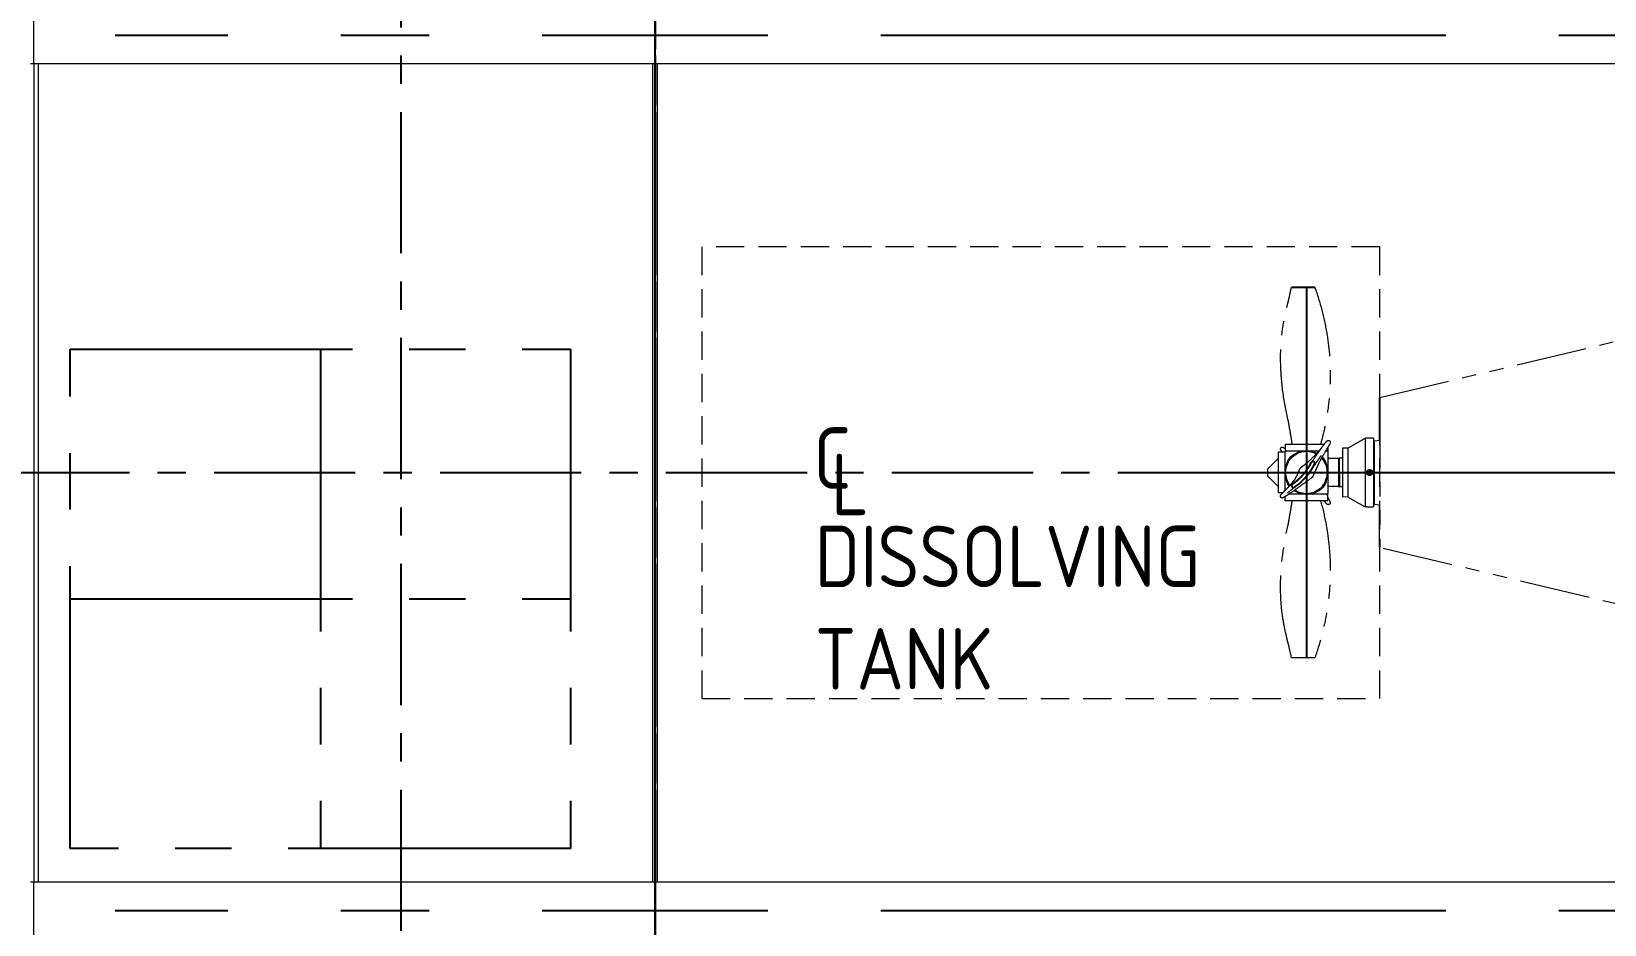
# Model space of a CAD drawing. Header units: inches. Extents: x 0 to 4731, y 0 to 1632.
# Drawn here: x 277.9 to 445, y 1122.7 to 1217.6 of the extents above; entities that cross this region are included whole.
import ezdxf

# ---------------------------------------------------------------- set-up
doc = ezdxf.new("R2010")
doc.units = ezdxf.units.IN
doc.header["$LTSCALE"] = 48
doc.header["$MEASUREMENT"] = 0
for name, pattern in [('CENTER', [2, 1.25, -0.25, 0.25, -0.25]), ('HIDDEN', [0.375, 0.25, -0.125]), ('PHANTOM2', [1.25, 0.625, -0.125, 0.125, -0.125, 0.125, -0.125])]:
    doc.linetypes.add(name, pattern=pattern)
for name, color, linetype, lineweight in [('AM_11', 92, 'PHANTOM2', 25), ('AM_6', 140, 'Continuous', 35), ('AM_7', 142, 'CENTER', 25), ('Equipment-AM_0', 7, 'Continuous', 50), ('Equipment-AM_11', 92, 'PHANTOM2', 25), ('Equipment-AM_3', 6, 'HIDDEN', 25), ('Equipment-AM_5', 92, 'Continuous', 25), ('Equipment-AM_7', 142, 'CENTER', 25)]:
    doc.layers.add(name, color=color, linetype=linetype, lineweight=lineweight)
doc.styles.add('SLDTEXTSTYLE0', font='ISOCP', dxfattribs={"width": 0.96})
doc.styles.get("Standard").update_dxf_attribs({"font": 'ROMANS.SHX', "width": 0.7})
doc.dimstyles.new('METSOPOWER_ANSI$2', dxfattribs={"dimtxt": 0.12, "dimasz": 0.12, "dimexe": 0.1, "dimexo": 0.05, "dimgap": 0.06, "dimtad": 1, "dimzin": 12, "dimdsep": 46, "dimlunit": 3, "dimtxsty": 'Standard', "dimcen": 0, "dimclrd": 256, "dimclre": 256, "dimclrt": 140, "dimadec": 0, "dimazin": 2, "dimtp": 0.1, "dimtm": 0.1, "dimtfac": 0.71, "dimtmove": 0, "dimatfit": 3, "dimfxl": 1, "dimtzin": 7, "dimlwd": -1, "dimlwe": -1, "dimarcsym": 1})
doc.dimstyles.new('VALMET_ANSI$2', dxfattribs={"dimtxt": 0.12, "dimasz": 0.12, "dimexe": 0.1, "dimexo": 0.05, "dimgap": 0.06, "dimtad": 1, "dimdec": 5, "dimzin": 7, "dimdsep": 46, "dimlunit": 4, "dimtxsty": 'Standard', "dimcen": 0, "dimclrd": 256, "dimclre": 256, "dimclrt": 140, "dimadec": 0, "dimazin": 2, "dimtp": 0.1, "dimtm": 0.1, "dimtfac": 0.71, "dimtdec": 5, "dimtofl": 0, "dimtmove": 0, "dimatfit": 3, "dimfxl": 1, "dimfrac": 2, "dimtolj": 1, "dimtzin": 7, "dimlwd": -1, "dimlwe": -1, "dimarcsym": 1})

# ---------------------------------------------------------------- blocks, each defined once
blk = doc.blocks.new('SW_SYMBOL_MOD_CL')
at = {"layer": 'AM_6', "color": 0, "char_height": 1322, "attachment_point": 5, "style": 'SLDTEXTSTYLE0'}
for s, insert in [('C', (756, 1134)), ('L', (1134, 567))]:
    blk.add_mtext(s, dxfattribs=dict(at, insert=insert))
blk = doc.blocks.new('*U371')
at = {"layer": 'AM_7', "color": 0, "transparency": 16777216}
blk.add_line((0, -120.12), (0, -24), dxfattribs=at)
blk = doc.blocks.new('*U420')
at = {"layer": 'AM_7', "color": 0, "transparency": 16777216}
blk.add_line((0, 24), (0, 120.12), dxfattribs=at)
blk = doc.blocks.new('*U366')
at = {"layer": 'AM_7', "color": 0, "linetype": 'Continuous', "transparency": 16777216}
for p, q in [((0, -12), (0, 12)), ((-12, 0), (12, 0))]:
    blk.add_line(p, q, dxfattribs=at)
at = {"layer": 'AM_7', "color": 0, "transparency": 16777216}
for p, q in [((-129.37, 0), (-24, 0)), ((24, 0), (120.12, 0)), ((0, -120.12), (0, -24))]:
    blk.add_line(p, q, dxfattribs=at)
blk = doc.blocks.new('*U367')
at = {"layer": 'AM_7', "color": 0, "transparency": 16777216}
for p, q in [((0, 24), (0, 120.12)), ((-129.37, 0), (-24, 0)), ((24, 0), (120.12, 0))]:
    blk.add_line(p, q, dxfattribs=at)
at = {"layer": 'AM_7', "color": 0, "linetype": 'Continuous', "transparency": 16777216}
for p, q in [((0, -12), (0, 12)), ((-12, 0), (12, 0))]:
    blk.add_line(p, q, dxfattribs=at)
blk = doc.blocks.new('ryfgyh')
at = {"layer": 'AM_11', "lineweight": 18, "ltscale": 0.25}
for p, q in [((424.47, 1852.81, -0.01), (462.21, 1849.63, -0.01)), ((410.75, 1849.32, -0.01), (412.19, 1850.04, -0.01)), ((412.4, 1850.68, -0.01), (411.05, 1846.56, -0.01)), ((413.11, 1850.44, -0.01), (412.4, 1850.68, -0.01)), ((413.38, 1851.25, -0.01), (413.15, 1850.58, -0.01)), ((413.15, 1850.58, -0.01), (416.57, 1849.45, -0.01)), ((413.38, 1851.25, -0.01), (417.33, 1849.95, -0.01)), ((410.75, 1849.32, -0.01), (410.53, 1848.64, -0.01)), ((410.53, 1848.64, -0.01), (411.26, 1847.2, -0.01)), ((412.23, 1847.78, -0.01), (412.64, 1849, -0.01)), ((418.28, 1848.02, -0.01), (417.2, 1848.37, -0.01)), ((417.25, 1849.23, -0.01), (417.46, 1849.16, -0.01)), ((419.04, 1848.95, -0.01), (417.42, 1844.01, -0.01)), ((417.57, 1849.5, -0.01), (417.46, 1849.16, -0.01)), ((419.58, 1848.77, -0.01), (417.96, 1843.83, -0.01)), ((419.58, 1848.77, -0.01), (419.04, 1848.95, -0.01)), ((421.66, 1849.21, -0.01), (419.37, 1842.25, -0.01)), ((419.58, 1848.77, -0.01), (421.66, 1849.21, -0.01)), ((422.48, 1848.93, -0.01), (420.19, 1841.98, -0.01)), ((422.47, 1848.64, -0.01), (420.35, 1842.23, -0.01)), ((421.81, 1849.16, -0.01), (421.66, 1849.21, -0.01)), ((422.44, 1848.57, -0.01), (422.37, 1848.6, -0.01)), ((422.48, 1848.93, -0.01), (422.4, 1848.96, -0.01)), ((422.47, 1848.64, -0.01), (423.07, 1848.51, -0.01)), ((416.94, 1847.58, -0.01), (416.53, 1846.36, -0.01)), ((418.28, 1848.02, -0.01), (417.36, 1845.21, -0.01)), ((418.37, 1848.03, -0.01), (417.43, 1845.15, -0.01)), ((418.28, 1848.02, -0.01), (418.37, 1848.03, -0.01)), ((418.7, 1847.92, -0.01), (418.37, 1848.03, -0.01)), ((411.51, 1846.41, -0.01), (411.05, 1846.56, -0.01)), ((411.49, 1845.53, -0.01), (411.64, 1845.96, -0.01)), ((415.79, 1844.11, -0.01), (411.49, 1845.53, -0.01)), ((416.01, 1844.78, -0.01), (412.07, 1846.08, -0.01)), ((417.36, 1845.21, -0.01), (416.27, 1845.57, -0.01)), ((417.36, 1845.21, -0.01), (417.43, 1845.15, -0.01)), ((417.76, 1845.04, -0.01), (417.43, 1845.15, -0.01)), ((415.79, 1844.11, -0.01), (416.01, 1844.78, -0.01)), ((417.96, 1843.83, -0.01), (417.42, 1844.01, -0.01)), ((417.96, 1843.83, -0.01), (419.37, 1842.25, -0.01)), ((419.52, 1842.2, -0.01), (419.37, 1842.25, -0.01)), ((420.19, 1841.98, -0.01), (420.11, 1842, -0.01)), ((420.37, 1842.29, -0.01), (420.3, 1842.32, -0.01)), ((420.35, 1842.23, -0.01), (420.92, 1841.97, -0.01)), ((451.74, 1817.82, -0.01), (419.48, 1837.68, -0.01)), ((409.28, 1828.7, -0.01), (406.92, 1829.48, -0.01))]:
    blk.add_line(p, q, dxfattribs=at)
at = {"layer": 'AM_11'}
blk.add_circle((420.96, 1845.58, -0.01), 0.197, dxfattribs=at)
for centre, radius, start, end in [((413.57, 1848.69, -0.01), 1.87, 99.1456, 103.4981), ((414.58, 1847.68, -0.01), 2.26, 43.7876, 199.7659), ((414.58, 1847.68, -0.01), 2.26, 217.7134, 26.0323), ((411.06, 1852.94, -0.01), 6.2, 301.8901, 314.5257), ((415.55, 1848.38, -0.01), 0.197, 314.5257, 134.5257), ((416, 1847.89, -0.01), 1.87, 40.0533, 44.4058), ((412.83, 1846.79, -0.01), 0.197, 106.0257, 207.6517), ((412.83, 1846.79, -0.01), 0.197, 207.6517, 286.0257), ((411.06, 1852.94, -0.01), 6.2, 286.0257, 298.6613), ((411.06, 1852.94, -0.01), 6.59, 286.0257, 291.826), ((411.06, 1852.94, -0.01), 6.59, 291.826, 314.5257), ((411.06, 1852.94, -0.01), 6.2, 298.6613, 301.8901), ((415.6, 1846.67, -0.01), 1.87, 279.1456, 283.4981)]:
    blk.add_arc(centre, radius, start, end, dxfattribs=at)
at = {"layer": 'AM_11', "lineweight": 18, "ltscale": 0.25}
for points in [[(418.54, 1865.71, -0.01), (418.77, 1866.09, -0.01), (419, 1866.48, -0.01), (419.23, 1866.87, -0.01)], [(412.86, 1850.53, -0.01), (412.83, 1850.59, -0.01), (412.8, 1850.66, -0.01), (412.77, 1850.72, -0.01)], [(414.35, 1848.43, -0.01), (414.42, 1848.45, -0.01), (414.5, 1848.48, -0.01), (414.58, 1848.51, -0.01)], [(412.52, 1846.88, -0.01), (412.59, 1846.91, -0.01), (412.67, 1846.94, -0.01), (412.76, 1846.97, -0.01)], [(414.82, 1846.93, -0.01), (414.43, 1846.8, -0.01), (414.05, 1846.69, -0.01), (413.7, 1846.58, -0.01)], [(406.92, 1829.48, -0.01), (406.97, 1829.93, -0.01), (407.02, 1830.38, -0.01), (407.05, 1830.82, -0.01)]]:
    blk.add_open_spline(points, degree=3, dxfattribs=at)
for points, knots in [([(414.49, 1853.66, -0.01), (414.58, 1854.65, -0.01), (414.71, 1855.65, -0.01), (415.08, 1857.62, -0.01), (415.32, 1858.59, -0.01), (415.88, 1860.44, -0.01), (416.2, 1861.32, -0.01), (416.9, 1862.89, -0.01), (417.26, 1863.59, -0.01), (417.79, 1864.51, -0.01), (417.94, 1864.76, -0.01), (418.24, 1865.24, -0.01), (418.4, 1865.49, -0.01), (418.54, 1865.71, -0.01)], [0, 0, 0, 0, 7.653732, 7.653732, 15.300348, 15.300348, 22.393792, 22.393792, 28.40915, 28.40915, 30.624819, 30.624819, 32.850872, 32.850872, 32.850872, 32.850872]), ([(421.59, 1866.1, -0.01), (421.6, 1865.27, -0.01), (421.59, 1864.42, -0.01), (421.48, 1862.75, -0.01), (421.39, 1861.92, -0.01), (421.15, 1860.32, -0.01), (421, 1859.55, -0.01), (420.64, 1858.07, -0.01), (420.44, 1857.36, -0.01), (419.98, 1855.98, -0.01), (419.72, 1855.31, -0.01), (419.17, 1854, -0.01), (418.86, 1853.36, -0.01), (418.21, 1852.11, -0.01), (417.86, 1851.49, -0.01), (417.31, 1850.62, -0.01), (417.13, 1850.34, -0.01), (416.95, 1850.07, -0.01)], [0, 0, 0, 0, 6.979555, 6.979555, 13.589523, 13.589523, 19.605925, 19.605925, 25.238521, 25.238521, 30.698867, 30.698867, 36.177533, 36.177533, 41.846552, 41.846552, 44.568185, 44.568185, 44.568185, 44.568185]), ([(414.1, 1851.01, -0.01), (414.2, 1851.65, -0.01), (414.3, 1852.29, -0.01), (414.41, 1853.06, -0.01), (414.43, 1853.19, -0.01), (414.46, 1853.41, -0.01), (414.47, 1853.51, -0.01), (414.49, 1853.62, -0.01), (414.49, 1853.64, -0.01), (414.49, 1853.66, -0.01), (414.49, 1853.67, -0.01), (414.49, 1853.68, -0.01), (414.5, 1853.69, -0.01), (414.5, 1853.69, -0.01), (414.5, 1853.69, -0.01), (414.5, 1853.69, -0.01)], [0, 0, 0, 0, 5.000867, 5.000867, 6.021701, 6.021701, 6.787566, 6.787566, 6.931145, 6.931145, 6.993671, 6.993671, 7.02494, 7.02494, 7.030177, 7.030177, 7.030177, 7.030177]), ([(424.47, 1852.81, -0.01), (424.46, 1852.79, -0.01), (424.41, 1852.64, -0.01), (424.32, 1852.35, -0.01), (424.22, 1852.02, -0.01), (424.06, 1851.54, -0.01), (423.86, 1850.92, -0.01), (423.66, 1850.33, -0.01), (423.43, 1849.62, -0.01), (423.17, 1848.83, -0.01), (422.92, 1848.05, -0.01), (422.63, 1847.18, -0.01), (422.34, 1846.3, -0.01), (422.05, 1845.42, -0.01), (421.76, 1844.51, -0.01), (421.47, 1843.64, -0.01), (421.18, 1842.77, -0.01), (420.9, 1841.94, -0.01), (420.66, 1841.18, -0.01), (420.41, 1840.43, -0.01), (420.19, 1839.77, -0.01), (420.01, 1839.23, -0.01), (419.83, 1838.69, -0.01), (419.69, 1838.28, -0.01), (419.6, 1838.01, -0.01), (419.52, 1837.79, -0.01), (419.48, 1837.68, -0.01), (419.48, 1837.68, -0.01)], [3.162767, 3.162767, 3.162767, 3.162767, 3.494281, 3.494281, 3.494281, 3.864937, 3.864937, 3.864937, 4.218341, 4.218341, 4.218341, 4.571649, 4.571649, 4.571649, 4.924836, 4.924836, 4.924836, 5.277871, 5.277871, 5.277871, 5.630759, 5.630759, 5.630759, 5.983556, 5.983556, 5.983556, 6.283185, 6.283185, 6.283185, 6.283185]), ([(423.03, 1848.52, -0.01), (423.15, 1848.88, -0.01), (423.26, 1849.22, -0.01), (423.37, 1849.55, -0.01), (423.62, 1850.28, -0.01), (423.83, 1850.92, -0.01), (424, 1851.44, -0.01), (424.17, 1851.95, -0.01), (424.3, 1852.33, -0.01), (424.38, 1852.56, -0.01), (424.43, 1852.73, -0.01), (424.46, 1852.81, -0.01), (424.47, 1852.81, -0.01), (424.47, 1852.81, -0.01), (424.47, 1852.81, -0.01), (424.47, 1852.81, -0.01)], [2.0172, 2.0172, 2.0172, 2.0172, 2.175146, 2.175146, 2.175146, 2.528546, 2.528546, 2.528546, 2.881984, 2.881984, 2.881984, 3.141593, 3.141593, 3.141593, 3.162767, 3.162767, 3.162767, 3.162767]), ([(412.64, 1849, -0.01), (412.66, 1849.06, -0.01), (412.68, 1849.13, -0.01), (412.73, 1849.27, -0.01), (412.75, 1849.34, -0.01), (412.79, 1849.47, -0.01), (412.81, 1849.54, -0.01), (412.86, 1849.68, -0.01), (412.88, 1849.74, -0.01), (412.92, 1849.87, -0.01), (412.95, 1849.94, -0.01), (412.99, 1850.07, -0.01), (413.01, 1850.12, -0.01), (413.03, 1850.2, -0.01), (413.04, 1850.24, -0.01), (413.06, 1850.3, -0.01), (413.07, 1850.32, -0.01), (413.09, 1850.37, -0.01), (413.1, 1850.4, -0.01), (413.11, 1850.44, -0.01), (413.12, 1850.46, -0.01), (413.13, 1850.5, -0.01), (413.13, 1850.51, -0.01), (413.13, 1850.51, -0.01)], [-7.209113, -7.209113, -7.209113, -7.209113, -6.686993, -6.686993, -6.164873, -6.164873, -5.595417, -5.595417, -5.02596, -5.02596, -4.311666, -4.311666, -3.597372, -3.597372, -3.090035, -3.090035, -2.582697, -2.582697, -1.937023, -1.937023, -1.291349, -1.291349, 0, 0, 0, 0]), ([(412.77, 1850.72, -0.01), (412.77, 1850.73, -0.01), (412.76, 1850.74, -0.01), (412.76, 1850.76, -0.01), (412.75, 1850.77, -0.01), (412.75, 1850.8, -0.01), (412.75, 1850.8, -0.01), (412.75, 1850.82, -0.01), (412.75, 1850.82, -0.01), (412.75, 1850.83, -0.01), (412.75, 1850.84, -0.01), (412.75, 1850.84, -0.01), (412.75, 1850.85, -0.01), (412.75, 1850.85, -0.01), (412.75, 1850.85, -0.01), (412.75, 1850.86, -0.01), (412.75, 1850.86, -0.01), (412.75, 1850.86, -0.01), (412.75, 1850.87, -0.01), (412.75, 1850.87, -0.01), (412.75, 1850.88, -0.01), (412.75, 1850.89, -0.01), (412.75, 1850.9, -0.01), (412.76, 1850.93, -0.01), (412.77, 1850.95, -0.01), (412.79, 1850.98, -0.01), (412.8, 1851, -0.01), (412.83, 1851.03, -0.01), (412.85, 1851.04, -0.01), (412.89, 1851.06, -0.01), (412.9, 1851.06, -0.01), (412.91, 1851.06, -0.01), (412.91, 1851.06, -0.01), (412.91, 1851.06, -0.01), (412.92, 1851.06, -0.01), (412.92, 1851.07, -0.01), (412.92, 1851.07, -0.01), (412.93, 1851.07, -0.01), (412.93, 1851.07, -0.01), (412.94, 1851.07, -0.01), (412.94, 1851.07, -0.01), (412.95, 1851.06, -0.01), (412.96, 1851.06, -0.01), (412.98, 1851.06, -0.01), (412.98, 1851.06, -0.01), (413, 1851.05, -0.01), (413.01, 1851.04, -0.01), (413.03, 1851.03, -0.01), (413.04, 1851.02, -0.01), (413.09, 1850.97, -0.01), (413.13, 1850.93, -0.01), (413.2, 1850.85, -0.01), (413.22, 1850.83, -0.01), (413.23, 1850.81, -0.01)], [0, 0, 0, 0, 0.737578, 0.737578, 1.29119, 1.29119, 1.485795, 1.485795, 1.579648, 1.579648, 1.616724, 1.616724, 1.635225, 1.635225, 1.653768, 1.653768, 1.672344, 1.672344, 1.690911, 1.690911, 1.728403, 1.728403, 1.803313, 1.803313, 2.103496, 2.103496, 2.41165, 2.41165, 2.804965, 2.804965, 2.891471, 2.891471, 2.90998, 2.90998, 2.928549, 2.928549, 2.947177, 2.947177, 2.965788, 2.965788, 3.003386, 3.003386, 3.078225, 3.078225, 3.377259, 3.377259, 3.750925, 3.750925, 4.871392, 4.871392, 8.233437, 8.233437, 9.167797, 9.167797, 9.167797, 9.167797]), ([(415.43, 1848.53, -0.01), (415.81, 1848.82, -0.01), (416.16, 1849.09, -0.01), (416.75, 1849.53, -0.01), (417, 1849.71, -0.01), (417.37, 1849.97, -0.01), (417.5, 1850.07, -0.01), (417.64, 1850.15, -0.01), (417.67, 1850.17, -0.01), (417.72, 1850.19, -0.01), (417.74, 1850.2, -0.01), (417.76, 1850.2, -0.01), (417.78, 1850.21, -0.01), (417.82, 1850.21, -0.01), (417.85, 1850.2, -0.01), (417.89, 1850.18, -0.01), (417.91, 1850.18, -0.01), (417.94, 1850.15, -0.01), (417.97, 1850.12, -0.01), (418, 1850.06, -0.01), (418, 1850.03, -0.01), (418, 1849.98, -0.01), (418, 1849.96, -0.01), (417.99, 1849.93, -0.01), (417.98, 1849.92, -0.01), (417.97, 1849.89, -0.01), (417.96, 1849.88, -0.01), (417.93, 1849.84, -0.01), (417.91, 1849.81, -0.01), (417.8, 1849.71, -0.01), (417.69, 1849.61, -0.01), (417.54, 1849.48, -0.01)], [0, 0, 0, 0, 6.995978, 6.995978, 13.62516, 13.62516, 19.677384, 19.677384, 22.584203, 22.584203, 23.212089, 23.212089, 23.684226, 23.684226, 24.084161, 24.084161, 24.272384, 24.272384, 24.626608, 24.626608, 24.980767, 24.980767, 25.333398, 25.333398, 25.749267, 25.749267, 26.59786, 26.59786, 29.139566, 29.139566, 34.936509, 34.936509, 34.936509, 34.936509]), ([(414.43, 1849.94, -0.01), (414.36, 1849.94, -0.01), (414.29, 1849.94, -0.01), (414.16, 1849.94, -0.01), (414.09, 1849.93, -0.01), (413.95, 1849.91, -0.01), (413.88, 1849.9, -0.01), (413.73, 1849.86, -0.01), (413.63, 1849.83, -0.01), (413.44, 1849.75, -0.01), (413.36, 1849.71, -0.01), (413.22, 1849.61, -0.01), (413.16, 1849.56, -0.01), (413.04, 1849.46, -0.01), (412.98, 1849.4, -0.01), (412.9, 1849.28, -0.01), (412.86, 1849.22, -0.01), (412.8, 1849.12, -0.01), (412.78, 1849.07, -0.01), (412.77, 1849.03, -0.01)], [2.052584, 2.052584, 2.052584, 2.052584, 2.543291, 2.543291, 3.04271, 3.04271, 3.54213, 3.54213, 4.243281, 4.243281, 4.944433, 4.944433, 5.501463, 5.501463, 6.058494, 6.058494, 6.568214, 6.568214, 6.897985, 6.897985, 6.897985, 6.897985]), ([(414, 1848.21, -0.01), (414.06, 1848.27, -0.01), (414.12, 1848.32, -0.01), (414.19, 1848.36, -0.01), (414.24, 1848.39, -0.01), (414.29, 1848.41, -0.01), (414.35, 1848.43, -0.01)], [0, 0, 0, 0, 0.5061072, 0.5061072, 0.5061072, 0.8602727, 0.8602727, 0.8602727, 0.8602727]), ([(414.58, 1848.51, -0.01), (414.61, 1848.51, -0.01), (414.63, 1848.52, -0.01), (414.72, 1848.55, -0.01), (414.79, 1848.58, -0.01), (415.07, 1848.68, -0.01), (415.28, 1848.77, -0.01), (415.95, 1849.09, -0.01), (416.42, 1849.35, -0.01), (416.87, 1849.63, -0.01), (416.95, 1849.68, -0.01), (417.03, 1849.73, -0.01)], [0, 0, 0, 0, 0.449507, 0.449507, 1.797254, 1.797254, 5.841303, 5.841303, 14.80828, 14.80828, 17.264303, 17.264303, 17.264303, 17.264303]), ([(416.61, 1848.9, -0.01), (416.61, 1848.9, -0.01), (416.6, 1848.89, -0.01), (416.54, 1848.85, -0.01), (416.48, 1848.8, -0.01), (416.29, 1848.66, -0.01), (416.15, 1848.55, -0.01), (415.8, 1848.28, -0.01), (415.57, 1848.1, -0.01), (415.29, 1847.88, -0.01), (415.25, 1847.85, -0.01), (415.21, 1847.81, -0.01)], [14.726358, 14.726358, 14.726358, 14.726358, 15.953512, 15.953512, 18.610397, 18.610397, 22.145019, 22.145019, 26.877729, 26.877729, 27.74245, 27.74245, 27.74245, 27.74245]), ([(417.54, 1849.48, -0.01), (417.41, 1849.36, -0.01), (417.2, 1849.19, -0.01), (416.76, 1848.8, -0.01), (416.56, 1848.62, -0.01), (416.25, 1848.33, -0.01), (416.14, 1848.22, -0.01), (416.04, 1848.11, -0.01)], [0, 0, 0, 0, 4.730935, 4.730935, 8.359402, 8.359402, 10.638255, 10.638255, 10.638255, 10.638255]), ([(416.24, 1849.26, -0.01), (416.23, 1849.27, -0.01), (416.22, 1849.28, -0.01), (416.16, 1849.33, -0.01), (416.11, 1849.37, -0.01), (416.05, 1849.4, -0.01)], [-2.6470738, -2.6470738, -2.6470738, -2.6470738, -2.5432912, -2.5432912, -2.0525844, -2.0525844, -2.0525844, -2.0525844]), ([(416.85, 1847.69, -0.01), (416.86, 1847.73, -0.01), (416.87, 1847.78, -0.01), (416.89, 1847.9, -0.01), (416.89, 1847.97, -0.01), (416.89, 1848.11, -0.01), (416.88, 1848.19, -0.01), (416.85, 1848.35, -0.01), (416.83, 1848.42, -0.01), (416.78, 1848.57, -0.01), (416.74, 1848.66, -0.01), (416.69, 1848.74, -0.01)], [-6.897985, -6.897985, -6.897985, -6.897985, -6.568214, -6.568214, -6.058494, -6.058494, -5.501463, -5.501463, -4.944433, -4.944433, -4.290403, -4.290403, -4.290403, -4.290403]), ([(417.43, 1849.09, -0.01), (417.43, 1849.09, -0.01), (417.43, 1849.08, -0.01), (417.42, 1849.04, -0.01), (417.41, 1849.02, -0.01), (417.4, 1848.98, -0.01), (417.39, 1848.96, -0.01), (417.37, 1848.91, -0.01), (417.36, 1848.88, -0.01), (417.34, 1848.82, -0.01), (417.33, 1848.79, -0.01), (417.31, 1848.71, -0.01), (417.29, 1848.65, -0.01), (417.25, 1848.52, -0.01), (417.22, 1848.45, -0.01), (417.18, 1848.33, -0.01), (417.16, 1848.26, -0.01), (417.12, 1848.13, -0.01), (417.09, 1848.06, -0.01), (417.05, 1847.93, -0.01), (417.03, 1847.86, -0.01), (416.98, 1847.72, -0.01), (416.96, 1847.65, -0.01), (416.94, 1847.58, -0.01)], [0, 0, 0, 0, 1.291349, 1.291349, 1.937023, 1.937023, 2.582697, 2.582697, 3.090035, 3.090035, 3.597372, 3.597372, 4.311666, 4.311666, 5.02596, 5.02596, 5.595417, 5.595417, 6.164873, 6.164873, 6.686993, 6.686993, 7.209113, 7.209113, 7.209113, 7.209113]), ([(422.4, 1848.96, -0.01), (422.4, 1848.96, -0.01), (422.4, 1848.96, -0.01), (422.37, 1848.97, -0.01), (422.34, 1848.97, -0.01), (422.29, 1848.99, -0.01), (422.25, 1849, -0.01), (422.18, 1849.02, -0.01), (422.14, 1849.03, -0.01), (422.06, 1849.06, -0.01), (422.02, 1849.07, -0.01), (421.95, 1849.1, -0.01), (421.92, 1849.11, -0.01), (421.87, 1849.13, -0.01), (421.84, 1849.14, -0.01), (421.81, 1849.15, -0.01), (421.81, 1849.16, -0.01), (421.81, 1849.16, -0.01)], [1.206037, 1.206037, 1.206037, 1.206037, 1.507546, 1.507546, 1.809055, 1.809055, 2.110565, 2.110565, 2.412074, 2.412074, 2.713584, 2.713584, 3.015093, 3.015093, 3.316602, 3.316602, 3.618111, 3.618111, 3.618111, 3.618111]), ([(411.32, 1846.31, -0.01), (411.46, 1846.39, -0.01), (411.61, 1846.47, -0.01), (411.81, 1846.57, -0.01), (411.84, 1846.59, -0.01), (411.9, 1846.62, -0.01), (411.9, 1846.62, -0.01), (411.91, 1846.63, -0.01), (411.92, 1846.63, -0.01), (411.93, 1846.63, -0.01), (411.93, 1846.63, -0.01), (411.93, 1846.64, -0.01), (411.94, 1846.64, -0.01), (411.94, 1846.64, -0.01), (411.94, 1846.64, -0.01), (411.95, 1846.64, -0.01), (411.95, 1846.65, -0.01), (411.96, 1846.65, -0.01), (411.96, 1846.65, -0.01), (411.98, 1846.66, -0.01), (411.98, 1846.66, -0.01), (411.99, 1846.67, -0.01), (412, 1846.67, -0.01), (412.01, 1846.68, -0.01), (412.02, 1846.68, -0.01), (412.03, 1846.69, -0.01), (412.04, 1846.69, -0.01), (412.05, 1846.69, -0.01)], [0, 0, 0, 0, 2.754026, 2.754026, 3.365867, 3.365867, 3.440775, 3.440775, 3.475243, 3.475243, 3.509883, 3.509883, 3.527141, 3.527141, 3.544423, 3.544423, 3.579562, 3.579562, 3.614272, 3.614272, 3.755656, 3.755656, 3.893403, 3.893403, 4.306667, 4.306667, 4.926361, 4.926361, 4.926361, 4.926361]), ([(411.84, 1846.59, -0.01), (411.84, 1846.6, -0.01), (411.85, 1846.6, -0.01), (411.86, 1846.65, -0.01), (411.88, 1846.71, -0.01), (411.92, 1846.84, -0.01), (411.95, 1846.91, -0.01), (411.99, 1847.03, -0.01), (412.01, 1847.1, -0.01), (412.05, 1847.23, -0.01), (412.08, 1847.3, -0.01), (412.12, 1847.43, -0.01), (412.14, 1847.5, -0.01), (412.19, 1847.64, -0.01), (412.21, 1847.71, -0.01), (412.23, 1847.78, -0.01)], [17.950022, 17.950022, 17.950022, 17.950022, 18.015599, 18.015599, 18.729893, 18.729893, 19.444187, 19.444187, 20.013643, 20.013643, 20.5831, 20.5831, 21.105219, 21.105219, 21.627339, 21.627339, 21.627339, 21.627339]), ([(413.22, 1846.71, -0.01), (412.93, 1846.61, -0.01), (412.65, 1846.5, -0.01), (412.26, 1846.35, -0.01), (412.13, 1846.29, -0.01), (412.01, 1846.24, -0.01), (411.99, 1846.23, -0.01), (411.99, 1846.23, -0.01)], [0, 0, 0, 0, 5.002777, 5.002777, 8.171649, 8.171649, 9.875996, 9.875996, 9.875996, 9.875996]), ([(412.05, 1846.69, -0.01), (412.17, 1846.75, -0.01), (412.46, 1846.91, -0.01), (412.88, 1847.17, -0.01), (413.03, 1847.26, -0.01), (413.28, 1847.44, -0.01), (413.37, 1847.52, -0.01), (413.42, 1847.57, -0.01), (413.43, 1847.58, -0.01), (413.43, 1847.58, -0.01)], [0, 0, 0, 0, 10.042656, 10.042656, 16.647032, 16.647032, 25.331588, 25.331588, 26.745122, 26.745122, 26.745122, 26.745122]), ([(412.32, 1847.67, -0.01), (412.31, 1847.63, -0.01), (412.3, 1847.58, -0.01), (412.28, 1847.46, -0.01), (412.28, 1847.39, -0.01), (412.28, 1847.25, -0.01), (412.29, 1847.17, -0.01), (412.31, 1847.01, -0.01), (412.34, 1846.94, -0.01), (412.36, 1846.87, -0.01), (412.36, 1846.86, -0.01), (412.36, 1846.86, -0.01)], [7.257883, 7.257883, 7.257883, 7.257883, 7.587654, 7.587654, 8.097374, 8.097374, 8.654405, 8.654405, 9.211436, 9.211436, 9.221335, 9.221335, 9.221335, 9.221335]), ([(413.43, 1847.58, -0.01), (413.54, 1847.7, -0.01), (413.65, 1847.82, -0.01), (413.74, 1847.92, -0.01), (413.87, 1848.07, -0.01), (413.97, 1848.18, -0.01), (414, 1848.21, -0.01)], [0.5349784, 0.5349784, 0.5349784, 0.5349784, 0.7267187, 0.7267187, 0.7267187, 1, 1, 1, 1]), ([(415.17, 1847.15, -0.01), (415.11, 1847.09, -0.01), (415.05, 1847.04, -0.01), (414.98, 1847, -0.01), (414.93, 1846.97, -0.01), (414.88, 1846.95, -0.01), (414.82, 1846.93, -0.01)], [0, 0, 0, 0, 0.5061072, 0.5061072, 0.5061072, 0.8672445, 0.8672445, 0.8672445, 0.8672445]), ([(416.04, 1848.11, -0.01), (415.99, 1848.06, -0.01), (415.94, 1848, -0.01), (415.89, 1847.94, -0.01), (415.81, 1847.86, -0.01), (415.73, 1847.76, -0.01), (415.65, 1847.68, -0.01), (415.53, 1847.55, -0.01), (415.42, 1847.43, -0.01), (415.33, 1847.33, -0.01), (415.25, 1847.24, -0.01), (415.19, 1847.17, -0.01), (415.17, 1847.15, -0.01)], [0.3542157, 0.3542157, 0.3542157, 0.3542157, 0.446679, 0.446679, 0.446679, 0.5884091, 0.5884091, 0.5884091, 0.7967182, 0.7967182, 0.7967182, 1, 1, 1, 1]), ([(410.94, 1842.89, -0.01), (410.94, 1842.89, -0.01), (410.94, 1842.89, -0.01), (410.94, 1842.89, -0.01), (410.94, 1842.89, -0.01), (410.94, 1842.89, -0.01), (410.94, 1842.89, -0.01), (410.94, 1842.89, -0.01), (410.94, 1842.9, -0.01), (410.95, 1842.9, -0.01), (410.95, 1842.91, -0.01), (410.96, 1842.93, -0.01), (410.97, 1842.94, -0.01), (411, 1843.01, -0.01), (411.03, 1843.06, -0.01), (411.14, 1843.25, -0.01), (411.22, 1843.4, -0.01), (411.53, 1843.99, -0.01), (411.77, 1844.44, -0.01), (412.08, 1845.03, -0.01), (412.15, 1845.16, -0.01), (412.22, 1845.29, -0.01)], [0.111584, 0.111584, 0.111584, 0.111584, 0.113506, 0.113506, 0.117855, 0.117855, 0.135517, 0.135517, 0.152664, 0.152664, 0.204132, 0.204132, 0.349883, 0.349883, 0.786887, 0.786887, 2.097613, 2.097613, 6.029206, 6.029206, 7.178564, 7.178564, 7.178564, 7.178564]), ([(413.7, 1846.58, -0.01), (413.28, 1846.44, -0.01), (412.89, 1846.32, -0.01), (412.26, 1846.13, -0.01), (412, 1846.06, -0.01), (411.61, 1845.96, -0.01), (411.49, 1845.92, -0.01), (411.37, 1845.91, -0.01), (411.35, 1845.91, -0.01), (411.32, 1845.91, -0.01), (411.31, 1845.91, -0.01), (411.27, 1845.92, -0.01), (411.27, 1845.92, -0.01), (411.26, 1845.93, -0.01), (411.26, 1845.93, -0.01), (411.25, 1845.93, -0.01), (411.25, 1845.93, -0.01), (411.24, 1845.94, -0.01), (411.24, 1845.94, -0.01), (411.24, 1845.94, -0.01), (411.24, 1845.94, -0.01), (411.23, 1845.95, -0.01), (411.23, 1845.95, -0.01), (411.22, 1845.95, -0.01), (411.22, 1845.96, -0.01), (411.21, 1845.98, -0.01), (411.2, 1845.99, -0.01), (411.19, 1846.02, -0.01), (411.18, 1846.04, -0.01), (411.18, 1846.08, -0.01), (411.18, 1846.09, -0.01), (411.18, 1846.12, -0.01), (411.18, 1846.14, -0.01), (411.19, 1846.16, -0.01), (411.19, 1846.17, -0.01), (411.2, 1846.18, -0.01), (411.2, 1846.19, -0.01), (411.2, 1846.19, -0.01), (411.21, 1846.2, -0.01), (411.21, 1846.2, -0.01), (411.21, 1846.21, -0.01), (411.22, 1846.21, -0.01), (411.22, 1846.21, -0.01), (411.22, 1846.22, -0.01), (411.22, 1846.22, -0.01), (411.23, 1846.23, -0.01), (411.23, 1846.23, -0.01), (411.23, 1846.24, -0.01), (411.24, 1846.24, -0.01), (411.25, 1846.26, -0.01), (411.26, 1846.27, -0.01), (411.28, 1846.28, -0.01), (411.29, 1846.29, -0.01), (411.3, 1846.3, -0.01), (411.31, 1846.31, -0.01), (411.32, 1846.31, -0.01)], [0, 0, 0, 0, 6.62983, 6.62983, 12.890647, 12.890647, 18.667669, 18.667669, 20.086662, 20.086662, 20.807368, 20.807368, 20.892723, 20.892723, 20.934309, 20.934309, 20.95508, 20.95508, 20.975949, 20.975949, 20.996899, 20.996899, 21.017788, 21.017788, 21.059879, 21.059879, 21.230528, 21.230528, 21.563369, 21.563369, 21.831802, 21.831802, 22.027969, 22.027969, 22.143449, 22.143449, 22.184916, 22.184916, 22.226672, 22.226672, 22.247483, 22.247483, 22.268352, 22.268352, 22.289205, 22.289205, 22.331328, 22.331328, 22.415249, 22.415249, 22.750702, 22.750702, 23.165218, 23.165218, 23.92621, 23.92621, 23.92621, 23.92621]), ([(412.73, 1846.28, -0.01), (412.75, 1846.25, -0.01), (412.78, 1846.23, -0.01), (412.85, 1846.16, -0.01), (412.91, 1846.11, -0.01), (413.01, 1846.03, -0.01), (413.06, 1845.99, -0.01), (413.12, 1845.96, -0.01)], [10.896354, 10.896354, 10.896354, 10.896354, 11.113158, 11.113158, 11.612577, 11.612577, 12.103284, 12.103284, 12.103284, 12.103284]), ([(414.74, 1845.42, -0.01), (414.81, 1845.42, -0.01), (414.87, 1845.42, -0.01), (415, 1845.42, -0.01), (415.08, 1845.43, -0.01), (415.22, 1845.45, -0.01), (415.29, 1845.46, -0.01), (415.44, 1845.5, -0.01), (415.54, 1845.53, -0.01), (415.72, 1845.61, -0.01), (415.81, 1845.65, -0.01), (415.95, 1845.75, -0.01), (416.01, 1845.79, -0.01), (416.13, 1845.9, -0.01), (416.18, 1845.96, -0.01), (416.27, 1846.07, -0.01), (416.31, 1846.14, -0.01), (416.36, 1846.24, -0.01), (416.38, 1846.29, -0.01), (416.4, 1846.33, -0.01)], [16.208453, 16.208453, 16.208453, 16.208453, 16.69916, 16.69916, 17.198579, 17.198579, 17.697998, 17.697998, 18.399149, 18.399149, 19.100301, 19.100301, 19.657332, 19.657332, 20.214362, 20.214362, 20.724082, 20.724082, 21.053853, 21.053853, 21.053853, 21.053853]), ([(416.53, 1846.36, -0.01), (416.51, 1846.3, -0.01), (416.49, 1846.23, -0.01), (416.44, 1846.09, -0.01), (416.42, 1846.02, -0.01), (416.38, 1845.89, -0.01), (416.35, 1845.82, -0.01), (416.31, 1845.68, -0.01), (416.29, 1845.62, -0.01), (416.25, 1845.49, -0.01), (416.22, 1845.42, -0.01), (416.18, 1845.29, -0.01), (416.16, 1845.23, -0.01), (416.14, 1845.16, -0.01), (416.13, 1845.12, -0.01), (416.11, 1845.06, -0.01), (416.1, 1845.04, -0.01), (416.08, 1844.99, -0.01), (416.07, 1844.96, -0.01), (416.06, 1844.92, -0.01), (416.05, 1844.9, -0.01), (416.04, 1844.86, -0.01), (416.04, 1844.85, -0.01), (416.04, 1844.85, -0.01)], [7.209113, 7.209113, 7.209113, 7.209113, 7.731233, 7.731233, 8.253353, 8.253353, 8.822809, 8.822809, 9.392266, 9.392266, 10.10656, 10.10656, 10.820854, 10.820854, 11.328191, 11.328191, 11.835529, 11.835529, 12.481203, 12.481203, 13.126878, 13.126878, 14.418226, 14.418226, 14.418226, 14.418226]), ([(421.26, 1845.48, -0.01), (421.25, 1845.44, -0.01), (421.23, 1845.41, -0.01), (421.17, 1845.34, -0.01), (421.14, 1845.32, -0.01), (421.07, 1845.28, -0.01), (421.03, 1845.27, -0.01), (420.94, 1845.26, -0.01), (420.9, 1845.27, -0.01), (420.82, 1845.29, -0.01), (420.79, 1845.31, -0.01), (420.72, 1845.37, -0.01), (420.7, 1845.4, -0.01), (420.66, 1845.47, -0.01), (420.65, 1845.51, -0.01), (420.64, 1845.6, -0.01), (420.65, 1845.64, -0.01), (420.66, 1845.68, -0.01)], [1.206037, 1.206037, 1.206037, 1.206037, 1.507546, 1.507546, 1.809055, 1.809055, 2.110565, 2.110565, 2.412074, 2.412074, 2.713584, 2.713584, 3.015093, 3.015093, 3.316602, 3.316602, 3.618111, 3.618111, 3.618111, 3.618111]), ([(420.66, 1845.68, -0.01), (420.67, 1845.72, -0.01), (420.69, 1845.75, -0.01), (420.75, 1845.82, -0.01), (420.78, 1845.84, -0.01), (420.85, 1845.88, -0.01), (420.9, 1845.89, -0.01), (420.98, 1845.9, -0.01), (421.02, 1845.89, -0.01), (421.06, 1845.88, -0.01), (421.1, 1845.87, -0.01), (421.13, 1845.85, -0.01), (421.2, 1845.79, -0.01), (421.22, 1845.76, -0.01), (421.26, 1845.69, -0.01), (421.27, 1845.65, -0.01), (421.28, 1845.56, -0.01), (421.27, 1845.52, -0.01), (421.26, 1845.48, -0.01)], [3.618111, 3.618111, 3.618111, 3.618111, 3.91962, 3.91962, 4.221129, 4.221129, 4.522639, 4.522639, 4.824148, 4.824148, 4.824148, 5.125658, 5.125658, 5.427168, 5.427168, 5.728677, 5.728677, 6.030186, 6.030186, 6.030186, 6.030186]), ([(421.08, 1845.54, -0.01), (421.08, 1845.52, -0.01), (421.07, 1845.51, -0.01), (421.05, 1845.48, -0.01), (421.03, 1845.47, -0.01), (421, 1845.46, -0.01), (420.99, 1845.45, -0.01), (420.95, 1845.45, -0.01), (420.94, 1845.45, -0.01), (420.9, 1845.46, -0.01), (420.89, 1845.47, -0.01), (420.86, 1845.49, -0.01), (420.85, 1845.51, -0.01), (420.84, 1845.54, -0.01), (420.83, 1845.55, -0.01), (420.83, 1845.59, -0.01), (420.83, 1845.61, -0.01), (420.84, 1845.62, -0.01)], [0.500823, 0.500823, 0.500823, 0.500823, 0.626029, 0.626029, 0.751235, 0.751235, 0.876441, 0.876441, 1.001647, 1.001647, 1.126853, 1.126853, 1.252058, 1.252058, 1.377264, 1.377264, 1.50247, 1.50247, 1.50247, 1.50247]), ([(420.84, 1845.62, -0.01), (420.84, 1845.64, -0.01), (420.85, 1845.65, -0.01), (420.87, 1845.68, -0.01), (420.89, 1845.69, -0.01), (420.92, 1845.7, -0.01), (420.93, 1845.71, -0.01), (420.97, 1845.71, -0.01), (420.99, 1845.71, -0.01), (421, 1845.7, -0.01), (421.02, 1845.7, -0.01), (421.03, 1845.69, -0.01), (421.06, 1845.67, -0.01), (421.07, 1845.65, -0.01), (421.08, 1845.62, -0.01), (421.09, 1845.61, -0.01), (421.09, 1845.57, -0.01), (421.09, 1845.55, -0.01), (421.08, 1845.54, -0.01)], [1.50247, 1.50247, 1.50247, 1.50247, 1.627676, 1.627676, 1.752882, 1.752882, 1.878088, 1.878088, 2.003293, 2.003293, 2.003293, 2.128499, 2.128499, 2.253705, 2.253705, 2.378911, 2.378911, 2.504117, 2.504117, 2.504117, 2.504117]), ([(415.07, 1844.35, -0.01), (415.03, 1843.57, -0.01), (414.97, 1842.77, -0.01), (414.76, 1841.19, -0.01), (414.62, 1840.4, -0.01), (414.29, 1838.9, -0.01), (414.1, 1838.17, -0.01), (413.66, 1836.76, -0.01), (413.41, 1836.07, -0.01), (412.88, 1834.74, -0.01), (412.58, 1834.09, -0.01), (411.95, 1832.82, -0.01), (411.61, 1832.2, -0.01), (410.87, 1830.97, -0.01), (410.47, 1830.36, -0.01), (409.81, 1829.41, -0.01), (409.54, 1829.05, -0.01), (409.28, 1828.7, -0.01)], [0, 0, 0, 0, 6.500421, 6.500421, 12.705482, 12.705482, 18.459999, 18.459999, 23.963683, 23.963683, 29.413797, 29.413797, 34.989241, 34.989241, 40.854187, 40.854187, 44.569308, 44.569308, 44.569308, 44.569308]), ([(415.9, 1844.44, -0.01), (415.94, 1844.26, -0.01), (415.97, 1844.13, -0.01), (415.99, 1843.98, -0.01), (415.99, 1843.95, -0.01), (415.99, 1843.89, -0.01), (415.99, 1843.88, -0.01), (415.99, 1843.85, -0.01), (415.98, 1843.84, -0.01), (415.97, 1843.8, -0.01), (415.95, 1843.78, -0.01), (415.92, 1843.74, -0.01), (415.89, 1843.72, -0.01), (415.83, 1843.7, -0.01), (415.8, 1843.7, -0.01), (415.75, 1843.7, -0.01), (415.72, 1843.71, -0.01), (415.69, 1843.73, -0.01), (415.67, 1843.74, -0.01), (415.65, 1843.76, -0.01), (415.64, 1843.77, -0.01), (415.61, 1843.8, -0.01), (415.61, 1843.81, -0.01), (415.58, 1843.86, -0.01), (415.56, 1843.9, -0.01), (415.52, 1844.02, -0.01), (415.48, 1844.11, -0.01), (415.45, 1844.22, -0.01)], [0.404539, 0.404539, 0.404539, 0.404539, 5.785347, 5.785347, 8.671714, 8.671714, 9.257734, 9.257734, 9.698493, 9.698493, 10.055867, 10.055867, 10.428098, 10.428098, 10.728524, 10.728524, 11.0358, 11.0358, 11.365764, 11.365764, 11.833515, 11.833515, 12.836562, 12.836562, 15.842159, 15.842159, 19.602933, 19.602933, 19.602933, 19.602933]), ([(407.05, 1830.82, -0.01), (407.05, 1830.85, -0.01), (407.06, 1830.89, -0.01), (407.06, 1831.01, -0.01), (407.07, 1831.1, -0.01), (407.1, 1831.45, -0.01), (407.12, 1831.73, -0.01), (407.2, 1832.65, -0.01), (407.29, 1833.3, -0.01), (407.53, 1834.69, -0.01), (407.7, 1835.42, -0.01), (408.12, 1836.86, -0.01), (408.36, 1837.58, -0.01), (408.94, 1839.06, -0.01), (409.28, 1839.83, -0.01), (410.05, 1841.36, -0.01), (410.48, 1842.14, -0.01), (410.94, 1842.9, -0.01)], [0, 0, 0, 0, 0.258954, 0.258954, 0.967067, 0.967067, 3.091197, 3.091197, 8.168401, 8.168401, 13.861536, 13.861536, 19.634196, 19.634196, 25.990864, 25.990864, 32.776571, 32.776571, 32.776571, 32.776571]), ([(419.48, 1837.68, -0.01), (419.48, 1837.68, -0.01), (419.48, 1837.68, -0.01), (419.49, 1837.69, -0.01), (419.5, 1837.74, -0.01), (419.56, 1837.95, -0.01), (419.68, 1838.3, -0.01), (419.79, 1838.65, -0.01), (419.96, 1839.15, -0.01), (420.16, 1839.77, -0.01), (420.36, 1840.38, -0.01), (420.6, 1841.11, -0.01), (420.86, 1841.92, -0.01), (420.87, 1841.94, -0.01), (420.87, 1841.96, -0.01), (420.88, 1841.99, -0.01)], [0, 0, 0, 0, 0.053169, 0.053169, 0.053169, 0.406064, 0.406064, 0.406064, 0.759992, 0.759992, 0.759992, 1.11384, 1.11384, 1.11384, 1.124392, 1.124392, 1.124392, 1.124392]), ([(419.52, 1842.2, -0.01), (419.52, 1842.2, -0.01), (419.52, 1842.2, -0.01), (419.56, 1842.19, -0.01), (419.58, 1842.19, -0.01), (419.63, 1842.17, -0.01), (419.67, 1842.16, -0.01), (419.74, 1842.14, -0.01), (419.78, 1842.13, -0.01), (419.82, 1842.12, -0.01), (419.86, 1842.1, -0.01), (419.9, 1842.09, -0.01), (419.97, 1842.06, -0.01), (420, 1842.05, -0.01), (420.06, 1842.03, -0.01), (420.08, 1842.02, -0.01), (420.11, 1842.01, -0.01), (420.11, 1842, -0.01), (420.11, 1842, -0.01)], [3.618111, 3.618111, 3.618111, 3.618111, 3.91962, 3.91962, 4.221129, 4.221129, 4.522639, 4.522639, 4.824148, 4.824148, 4.824148, 5.125658, 5.125658, 5.427168, 5.427168, 5.728677, 5.728677, 6.030186, 6.030186, 6.030186, 6.030186])]:
    blk.add_open_spline(points, degree=3, knots=knots, dxfattribs=at)
at = {"layer": 'AM_7'}
for p, q in [((420.74, 1866.38, -0.01), (408.43, 1828.98, -0.01)), ((405.57, 1850.64, -0.01), (528.22, 1810.26, -0.01))]:
    blk.add_line(p, q, dxfattribs=at)
at = {"layer": 'Equipment-AM_11'}
blk.add_line((419.23, 1866.87, -0.01), (421.59, 1866.1, -0.01), dxfattribs=at)
blk = doc.blocks.new('*D607')
at = {"layer": 'Defpoints', "color": 0, "transparency": 16777216}
for p in [(344.1, 1497.03), (370.47, 921.64), (344.1, 902.08), (381.35, 873.24), (358.46, 844.44)]:
    blk.add_point(p, dxfattribs=at)
at = {"layer": 'Equipment-AM_5', "linetype": 'ByBlock', "transparency": 16777216}
for p, q in [((344.1, 899.68), (344.1, 839.11)), ((381.87, 870.89), (387.92, 843.97))]:
    blk.add_line(p, q, dxfattribs=at)
blk.add_arc((344.1, 1038.94), 195.03, 271.6922, 280.9748, dxfattribs=at)
at = {"layer": 'Equipment-AM_5', "transparency": 16777216}
for points in [[(381.04, 848.41), (381.43, 846.53), (386.87, 848.65)], [(349.88, 843.03), (349.85, 844.95), (344.1, 843.91)]]:
    blk.add_solid(points, dxfattribs=at)
at = {"layer": 'Equipment-AM_5', "color": 140, "transparency": 16777216, "insert": (364.98, 850.82), "char_height": 5.76, "attachment_point": 5, "rotation": 6.3335, "bg_fill": 3, "box_fill_scale": 1.25, "bg_fill_color": 256, "bg_fill_true_color": 13158600, "bg_fill_transparency": 0}
blk.add_mtext('12.7°', dxfattribs=at)
blk = doc.blocks.new('*D683')
at = {"layer": 'Defpoints', "color": 0, "transparency": 16777216}
for p in [(344.1, 1497.03), (318.52, 917.56), (344.1, 902.08), (313.25, 892.9), (323.85, 893.94)]:
    blk.add_point(p, dxfattribs=at)
at = {"layer": 'Equipment-AM_5', "linetype": 'ByBlock', "transparency": 16777216}
blk.add_line((344.1, 899.68), (344.1, 887.71), dxfattribs=at)
blk.add_arc((344.1, 1037.43), 144.92, 260.2278, 267.7226, dxfattribs=at)
at = {"layer": 'Equipment-AM_5', "transparency": 16777216}
for points in [[(319.33, 893.67), (319.69, 895.56), (313.85, 895.71)], [(338.36, 893.59), (338.33, 891.67), (344.1, 892.51)]]:
    blk.add_solid(points, dxfattribs=at)
at = {"layer": 'Equipment-AM_5', "color": 140, "transparency": 16777216, "insert": (329.5, 899.04), "char_height": 5.76, "attachment_point": 5, "rotation": 353.9752}
blk.add_mtext('\\A1;12°', dxfattribs=at)
blk = doc.blocks.new('*D684')
at = {"layer": 'Defpoints', "color": 0, "transparency": 16777216}
for p in [(344.1, 1497.03), (340.01, 1439.29), (331.84, 1438.76), (333.28, 1426.43), (344.1, 902.08)]:
    blk.add_point(p, dxfattribs=at)
at = {"layer": 'Equipment-AM_5', "linetype": 'ByBlock', "transparency": 16777216}
blk.add_arc((344.1, 1333.9), 105.47, 93.1295, 93.5419, dxfattribs=at)
at = {"layer": 'Equipment-AM_5', "transparency": 16777216}
for points in [[(337.67, 1438.21), (337.5, 1440.12), (331.85, 1438.65)], [(338.32, 1440.17), (338.37, 1438.25), (344.1, 1439.37)]]:
    blk.add_solid(points, dxfattribs=at)
at = {"layer": 'Equipment-AM_5', "color": 140, "transparency": 16777216, "insert": (337.53, 1444.93), "char_height": 5.76, "attachment_point": 5, "rotation": 3.3888}
blk.add_mtext('\\A1;7°', dxfattribs=at)

msp = doc.modelspace()

# ---------------------------------------------------------------- linework, layer by layer
at = {"layer": 'AM_7', "ltscale": 0.25}
for p, q in [((344.104193, 1422.71108), (344.104193, 919.033421)), ((504.262627, 1170.71108), (197.455922, 1170.71108))]:
    msp.add_line(p, q, dxfattribs=at)
at = {"layer": 'Equipment-AM_0', "lineweight": 18}
for p, q in [((278.104193, 1214.20108), (278.104193, 1220.22108)), ((277.739193, 1214.20108), (278.104193, 1214.20108)), ((278.104193, 1214.20108), (471.291693, 1214.20108)), ((278.104193, 1214.20108), (278.104193, 1127.22108)), ((278.604193, 1127.22108), (278.604193, 1214.20108)), ((343.874079, 1127.22108), (343.874079, 1214.20108)), ((344.072943, 1214.20108), (344.072943, 1127.22108)), ((344.135443, 1214.20108), (344.135443, 1127.22108)), ((344.334306, 1214.20108), (344.334306, 1127.22108)), ((278.104193, 1127.22108), (277.739193, 1127.22108)), ((471.291693, 1127.22108), (278.104193, 1127.22108)), ((278.104193, 1121.20108), (278.104193, 1127.22108))]:
    msp.add_line(p, q, dxfattribs=at)
at = {"layer": 'Equipment-AM_11'}
for p, q in [((308.54946, 1183.844775), (308.54946, 1130.791713)), ((281.979193, 1157.318244), (335.119726, 1157.318244))]:
    msp.add_line(p, q, dxfattribs=at)
msp.add_lwpolyline([(281.979193, 1183.844775), (335.119726, 1183.844775), (335.119726, 1130.791713), (281.979193, 1130.791713)], close=True, dxfattribs=at)
at = {"layer": 'Equipment-AM_3', "lineweight": 18, "ltscale": 0.25}
for p, q in [((421.088235, 1194.71108), (349.088235, 1194.71108)), ((349.088235, 1194.71108), (349.088235, 1146.71108)), ((421.088235, 1146.71108), (421.088235, 1194.71108)), ((349.088235, 1146.71108), (421.088235, 1146.71108))]:
    msp.add_line(p, q, dxfattribs=at)
at = {"layer": 'Equipment-AM_7', "ltscale": 0.25}
for p, q in [((317.104193, 1497.025576), (317.104193, 838.752434)), ((344.104193, 1497.025576), (344.104193, 902.080392))]:
    msp.add_line(p, q, dxfattribs=at)

# ---------------------------------------------------------------- block references
at = {"layer": 'AM_6', "xscale": 0.004938888888888888, "yscale": 0.004938888888888888, "zscale": 0.004938888888888888}
msp.add_blockref('SW_SYMBOL_MOD_CL', (359.20985, 1166.662756), dxfattribs=at)
at = {"layer": 'AM_7'}
for name, p in [('*U371', (344.104193, 1302.71108)), ('*U366', (344.104193, 1217.21108)), ('*U367', (344.104193, 1124.21108)), ('*U420', (344.104193, 1038.71108))]:
    msp.add_blockref(name, p, dxfattribs=at)
at = {"layer": 'Equipment-AM_0', "rotation": 18.22430015578453}
msp.add_blockref('ryfgyh', (597.358831, -713.927599, 0.005036), dxfattribs=at)

# ---------------------------------------------------------------- texts
at = {"layer": 'AM_6', "insert": (361.061667, 1165.08359), "char_height": 6.52886762, "attachment_point": 1, "style": 'SLDTEXTSTYLE0'}
msp.add_mtext('DISSOLVING \\PTANK', dxfattribs=at)

# ---------------------------------------------------------------- next in the draw order: dimensions: what is measured, and where the dimension line sits
at = {"layer": 'Equipment-AM_5'}
dim = msp.add_angular_dim_2l(base=(358.46386, 844.435344), line1=((344.104193, 1497.025576), (344.104193, 902.080392)), line2=((381.346865, 873.235031), (370.466991, 921.642711)), dimstyle='METSOPOWER_ANSI$2', override={"dimscale": 48, "dimdec": 5, "dimadec": 1, "dimtdec": 5, "dimtfill": 1, "dimfrac": 2}, dxfattribs=at)
dim.commit()
dim.dimension.update_dxf_attribs({"geometry": '*D607', "text_midpoint": (364.983905, 850.8212)})

# ---------------------------------------------------------------- next in the draw order: dimensions: what is measured, and where the dimension line sits
dim = msp.add_angular_dim_2l(base=(323.852404, 893.935516), line1=((344.104193, 1497.025576), (344.104193, 902.080392)), line2=((318.515242, 917.557201), (313.252391, 892.902575)), dimstyle='VALMET_ANSI$2', override={"dimscale": 48, "dimpost": ''}, dxfattribs=at)
dim.commit()
dim.dimension.update_dxf_attribs({"geometry": '*D683', "text_midpoint": (329.49811, 899.042138)})
dim = msp.add_angular_dim_2l(base=(340.011724, 1439.288258), line1=((344.104193, 1497.025576), (344.104193, 902.080392)), line2=((333.281213, 1426.429695), (331.838583, 1438.763394)), dimstyle='VALMET_ANSI$2', override={"dimscale": 48}, dxfattribs=at)
dim.commit()
dim.dimension.update_dxf_attribs({"geometry": '*D684', "text_midpoint": (337.869837, 1439.183267), "dimtype": 162})

doc.saveas('drawing.dxf')
